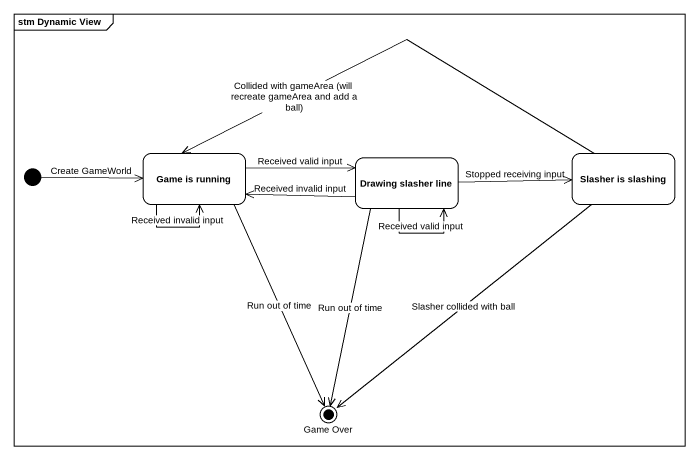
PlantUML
@startuml
mainframe stm Dynamic View
hide empty description
state "Game is running" as Game_is_running
state "Slasher is slashing" as Slasher_is_slashing
state "Drawing slasher line" as Drawing_slasher_line
state "Game Over" as Game_Over <<end>>
[*] -right-> Game_is_running : Create GameWorld
Game_is_running --> Game_is_running : Received invalid input
Game_is_running -right-> Drawing_slasher_line : Received valid input
Game_is_running --> Game_Over : Run out of time
Slasher_is_slashing -left-> Game_is_running : Collided with gameArea (will recreate gameArea and add a ball)
Slasher_is_slashing --> Game_Over : Slasher collided with ball
Drawing_slasher_line -left-> Game_is_running : Received invalid input
Drawing_slasher_line -right-> Slasher_is_slashing : Stopped receiving input
Drawing_slasher_line --> Drawing_slasher_line : Received valid input
Drawing_slasher_line --> Game_Over : Run out of time
@enduml
